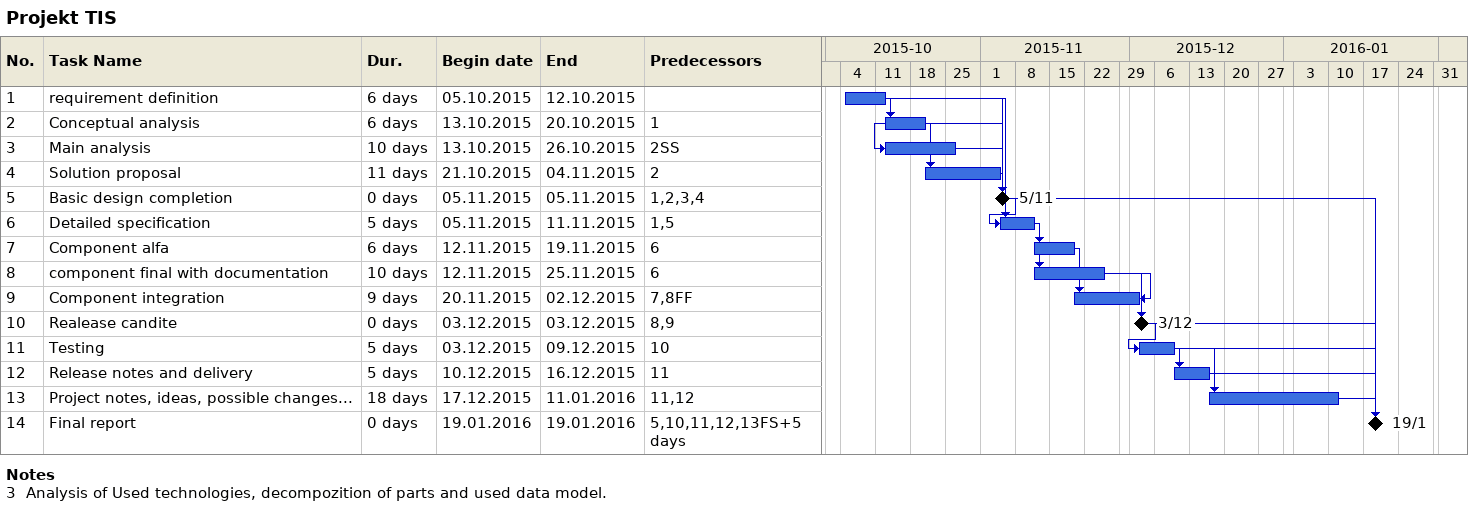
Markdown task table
Projekt TIS

| ID | Task | Duration | Start | Finish | Predecessors |
|---|---|---|---|---|---|
| 1 | requirement definition | 6d | 2015-10-05 | 2015-10-12 |  |
| 2 | Conceptual analysis | 6d | 2015-10-13 | 2015-10-20 | 1 |
| 3 | Main analysis | 10d | 2015-10-13 | 2015-10-26 | 2SS |
| 4 | Solution proposal | 11d | 2015-10-21 | 2015-11-04 | 2 |
| 5 | Basic design completion | 0d | 2015-11-05 | 2015-11-05 | 1, 2, 3, 4 |
| 6 | Detailed specification | 5d | 2015-11-05 | 2015-11-11 | 1, 5 |
| 7 | Component alfa | 6d | 2015-11-12 | 2015-11-19 | 6 |
| 8 | component final with documentation | 10d | 2015-11-12 | 2015-11-25 | 6 |
| 9 | Component integration | 9d | 2015-11-20 | 2015-12-02 | 7, 8FF |
| 10 | Realease candite | 0d | 2015-12-03 | 2015-12-03 | 8, 9 |
| 11 | Testing | 5d | 2015-12-03 | 2015-12-09 | 10 |
| 12 | Release notes and delivery | 5d | 2015-12-10 | 2015-12-16 | 11 |
| 13 | Project notes, ideas, possible changes... | 18d | 2015-12-17 | 2016-01-11 | 11, 12 |
| 14 | Final report | 0d | 2016-01-19 | 2016-01-19 | 5, 10, 11, 12, 13FS+5d |

Notes
- 3: Analysis of Used technologies, decompozition of parts and used data model.
